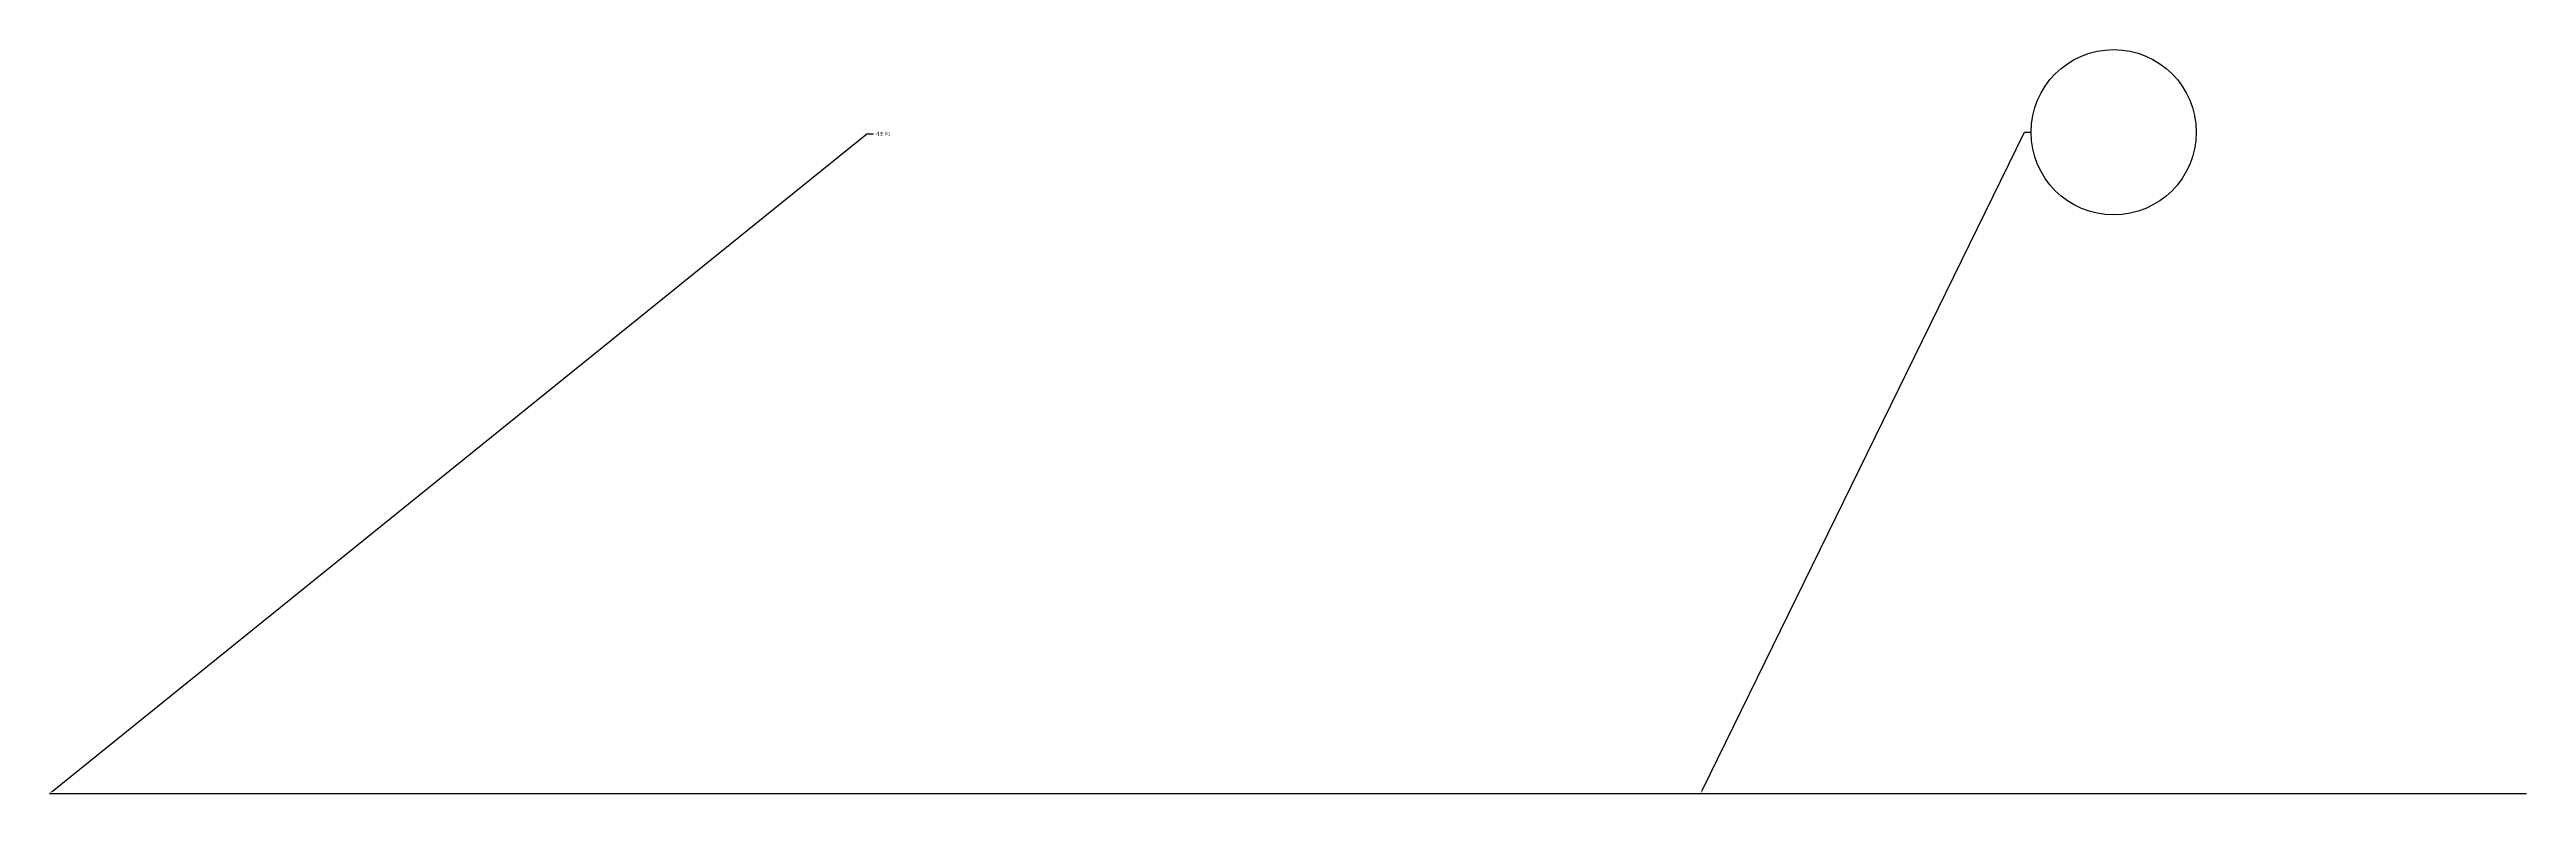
# Model space of a CAD drawing. Header units: metres. Extents: x 0 to 3000, y 0 to 900.
import ezdxf
from ezdxf import colors
from ezdxf.entities.mleader import LeaderData, LeaderLine
from ezdxf.math import Vec2, Vec3

# ---------------------------------------------------------------- set-up
doc = ezdxf.new("R2010")
doc.units = ezdxf.units.M

# ---------------------------------------------------------------- blocks, each defined once
blk = doc.blocks.new('기호')
blk.add_circle((0, 0), 100)

msp = doc.modelspace()

# ---------------------------------------------------------------- linework, layer by layer
msp.add_line((0, 0), (3000, 0))

# ---------------------------------------------------------------- leaders
ml = msp.add_multileader_block('Standard')
ml.set_content('기호')
ml.set_leader_properties(linetype='ByLayer')
ml.build(insert=Vec2(0, 0))
ctx = ml.context
ctx.base_point = Vec3(2400, 800)
notes = []
notes.append((ctx, [(0, (1, 1, 0), (2392, 800), (1, 0), 8, [(0, [(2000, 0)], 0, [])])]))
ctx.block.insert = Vec3(2500, 800)
ml = msp.add_multileader_mtext('Standard')
ml.set_content('기초 F1')
ml.set_leader_properties(linetype='ByLayer')
ml.build(insert=Vec2(0, 0))
ctx = ml.context
ctx.base_point = Vec3(998, 798)
notes.append((ctx, [(0, (1, 1, 0), (990, 798), (1, 0), 8, [(0, [(0, 0)], 0, [])])]))
ctx.mtext.insert = Vec3(1000, 800)
for ctx, leaders in notes:
    for number, flags, end, landing, length, lines in leaders:
        leader = LeaderData()
        leader.index, (leader.has_last_leader_line, leader.has_dogleg_vector, leader.attachment_direction) = number, flags
        leader.last_leader_point, leader.dogleg_vector, leader.dogleg_length = Vec3(end), Vec3(landing), length
        for number, points, colour, breaks in lines:
            line = LeaderLine()
            line.index, line.vertices, line.color, line.breaks = number, Vec3.list(points), colors.encode_raw_color(colour), breaks
            leader.lines.append(line)
        ctx.leaders.append(leader)

doc.saveas('drawing.dxf')
